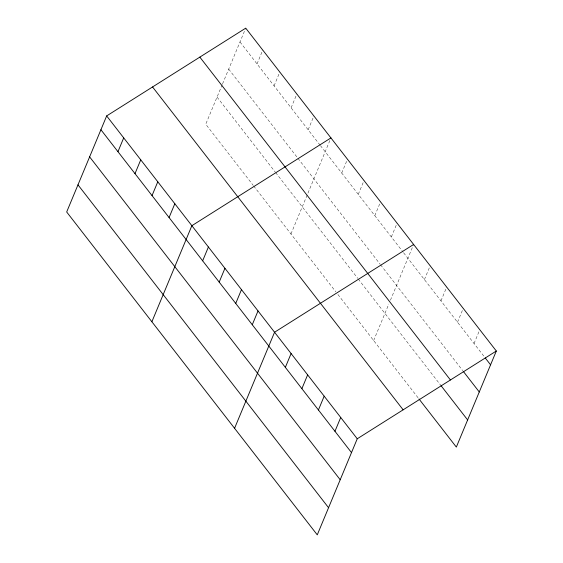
<?xml version="1.0" encoding="UTF-8"?>
<svg xmlns="http://www.w3.org/2000/svg" width="563" height="563" viewBox="0 0 563 563"><rect width="100%" height="100%" fill="white"/><g stroke="black" fill="none" stroke-linecap="round" stroke-linejoin="round"><path stroke-width="0.42" stroke-dasharray="2.81 2.11" d="M222.223 84.64L205.748 124.219L253.139 185.276M222.547 83.866L245.735 28.15M257.031 63.915L262.78 50.107M274.068 85.872L279.818 72.057M291.106 107.822L296.856 94.014M308.151 129.779L313.901 115.971M290.951 233.99L330.938 137.921M341.727 173.045L347.477 159.23M358.265 194.355L364.015 180.54M374.803 215.664L380.553 201.85M391.341 236.967L397.091 223.159M373.642 340.538L388.822 304.069M390.44 300.185L413.312 245.236M424.418 279.586L430.167 265.778M440.956 300.895L446.705 287.088M457.501 322.205L463.243 308.397M474.039 343.514L479.782 329.707M239.993 41.958L319.861 144.874M320.396 145.557L403.08 252.09M403.615 252.78L484.708 357.266M228.691 69.101L296.849 156.922M297.911 158.294L380.046 264.117M380.574 264.8L462.737 370.658M217.051 97.068L275.089 171.856M275.624 172.538L357.73 278.333M358.265 279.023L440.428 384.881M253.674 185.966L335.766 291.733M337.899 294.477L418.457 398.273"/><path stroke-width="0.84" d="M106.667 115.922L66.68 211.984L317.265 534.85L357.252 438.781L496.32 351.016L245.735 28.15L106.667 115.922L357.252 438.781M117.956 151.686L123.705 137.872M135 173.636L140.743 159.829M152.038 195.593L157.788 181.786M169.076 217.55L174.826 203.736M151.876 321.762L191.863 225.693L330.938 137.921M202.652 260.81L208.401 247.002M219.19 282.119L224.94 268.312M235.735 303.429L241.478 289.621M252.273 324.738L258.016 310.931M234.567 428.302L274.554 332.24L413.629 244.469M285.35 367.358L291.099 353.55M301.888 388.667L307.637 374.859M318.426 409.977L324.175 396.169M334.964 431.286L340.714 417.472M496.32 351.016L456.333 447.078L418.992 398.963M485.243 357.948L490.577 364.824M463.272 371.348L479.275 391.968M199.844 57.116L450.428 379.976M440.956 385.564L467.635 419.935M152.559 86.955L403.143 409.822M100.918 129.729L351.502 452.596M89.616 156.873L340.2 479.739M77.975 184.84L328.56 507.706"/></g></svg>
